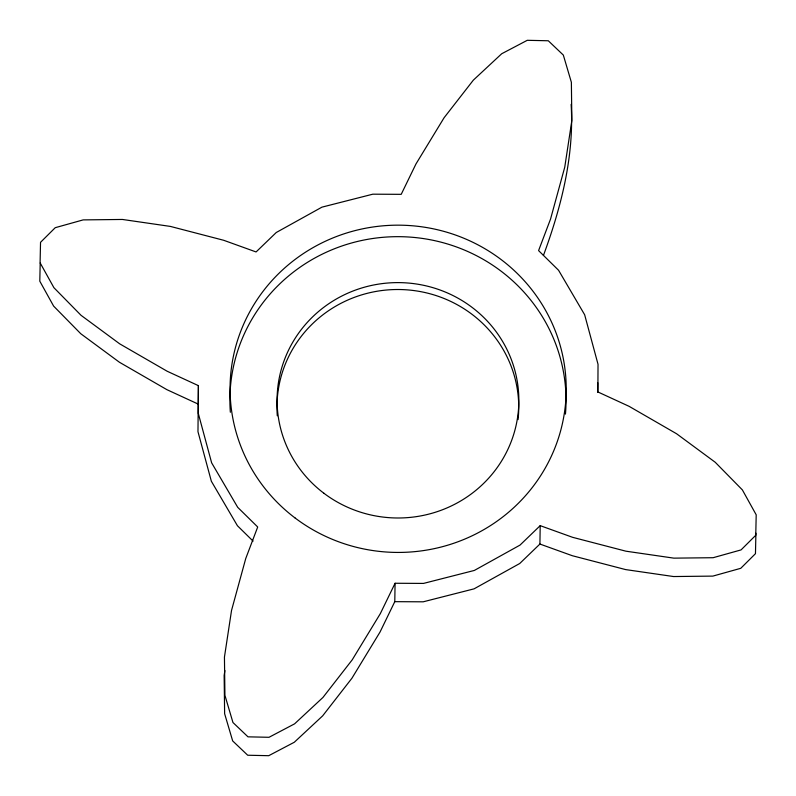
<?xml version="1.0" encoding="UTF-8"?>
<svg xmlns="http://www.w3.org/2000/svg" width="796" height="796" viewBox="0 0 796 796"><rect width="100%" height="100%" fill="white"/><g stroke="black" fill="none" stroke-linecap="round" stroke-linejoin="round"><path stroke-width="1.19" d="M198.403 385.642L198.264 413.303L211.636 462.834L237.715 507.331L257.705 526.992L245.745 558.523L231.536 610.433L224.442 657.088L224.92 695.326L232.959 722.519L247.994 736.837L269.018 737.295L294.58 723.853L322.957 697.445L352.2 659.854L380.319 613.646L395.075 583.259L423.482 583.418L474.346 570.443L520.027 545.091L540.205 525.649L572.603 537.32L625.925 551.19L673.854 558.145L713.126 557.707L741.056 549.907L755.752 535.28L756.2 514.813L742.379 489.908L715.226 462.267L676.59 433.76L629.109 406.338L597.886 391.95L598.025 364.299L584.652 314.758L558.573 270.272L538.584 250.601L550.543 219.079L564.752 167.17L571.856 120.514L571.369 82.277L563.329 55.073L548.295 40.765L527.27 40.307L501.709 53.74L473.331 80.157L444.088 117.748L415.97 163.956L401.214 194.333L372.807 194.184L321.942 207.149L276.262 232.502L256.083 251.954L223.686 240.283L170.364 226.412L122.435 219.457L83.162 219.895L55.232 227.696L40.536 242.322L40.089 262.789L53.909 287.694L81.063 315.335L119.698 343.842L167.18 371.254L198.403 385.642L197.975 431.701L211.348 481.242L237.427 525.728L253.068 541.121M597.687 392.319L597.736 382.697M224.9 670.58L224.144 675.486L224.631 713.723L232.671 740.927L247.705 755.235L268.73 755.693L294.291 742.26L322.669 715.843L351.912 678.252L380.03 632.044L394.786 601.667L395.075 583.259M394.786 601.667L423.193 601.816L474.058 588.851L519.738 563.498L539.917 544.046L540.205 525.649M40.198 263.128L39.8 281.187L53.621 306.092L80.774 333.733L119.41 362.24L166.891 389.662L198.114 404.05M755.911 533.211L755.464 553.678L740.768 568.304L712.838 576.105L673.565 576.543L625.636 569.588L572.314 555.717L539.917 544.046M543.419 255.496C561.17 207.338 574.334 156.066 571.13 104.376M277.297 415.801A120.883 117.689 0.9 0 1 399.701 289.525A120.883 117.689 0.9 0 1 518.077 419.582M230.352 412.258A168.075 163.628 0.9 0 1 398.776 236.671A168.075 163.628 0.9 0 1 565.449 414.109M323.912 493.261A120.883 117.689 0.9 0 0 517.738 416.318A120.883 117.689 0.9 0 0 352.24 291.316A120.883 117.689 0.9 0 0 323.912 493.261M295.187 518.057A168.075 163.628 0.9 0 0 564.672 411.074A168.075 163.628 0.9 0 0 334.579 237.268A168.075 163.628 0.9 0 0 295.187 518.057"/></g></svg>
